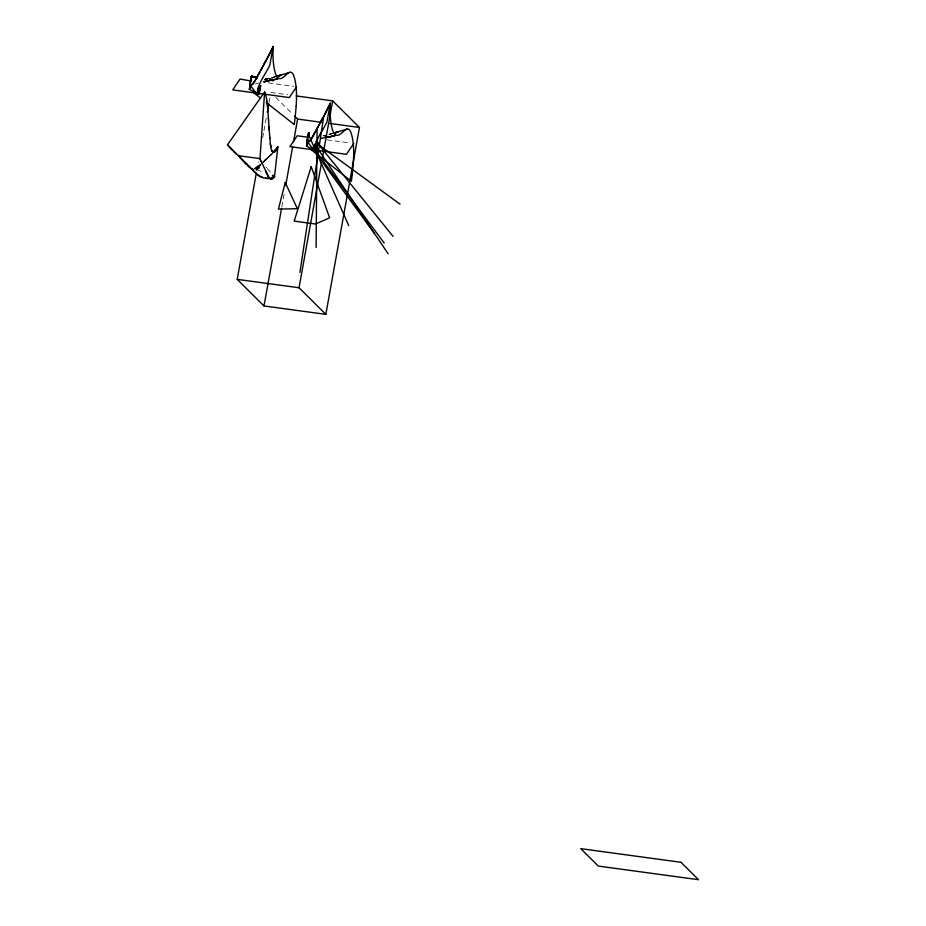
<?xml version="1.0" encoding="UTF-8"?>
<svg xmlns="http://www.w3.org/2000/svg" width="926" height="926" viewBox="0 0 926 926"><rect width="100%" height="100%" fill="white"/><g stroke="black" fill="none" stroke-linecap="round" stroke-linejoin="round"><path stroke-width="0.69" stroke-dasharray="4.63 3.47" d="M256.815 170.338L258.342 161.842M262.683 137.777L263.702 132.105M263.956 130.693L266.248 117.949M269.049 102.381L270.068 96.709M281.84 206.845L284.132 194.101M255.877 169.956A24.4 10.545 -87.6 0 0 256.919 169.666L259.546 166.807M264.778 161.089L271.341 153.936M260.16 165.685L256.224 169.886L260.229 165.742M264.095 161.483L270.994 154.144M264.234 161.599L271.237 154.341M260.461 165.025L255.53 169.99L260.542 165.071M261.445 164.029L271.318 154.086M261.549 164.087L271.584 154.237M260.252 165.083L256.166 169.018L260.16 165.222M264.338 161.136L271.492 154.248M264.188 161.402L272.221 153.751L261.167 163.15M261.618 163.254L272.059 153.728M261.699 163.312L272.279 153.866M253.469 169.678L260.067 164.087M254.534 168.787L259.836 164.307M264.084 160.719L272.568 153.566M272.441 77.576L274.941 76.823M329.598 134.305L332.098 133.552M329.783 134.27L332.48 133.483M271.758 77.68L274.316 76.974M328.915 134.409L332.747 133.344M255.356 83.942L258.342 83.097M271.816 77.691L274.49 76.985M328.973 134.42L331.647 133.714M272.128 77.587L274.709 76.916M329.274 134.316L331.855 133.645M264.477 79.59L269.802 78.212M264.604 79.439L269.825 78.189M323.058 135.856L325.674 135.231M264.709 79.439L270.079 78.201L264.836 79.3M323.209 135.867L325.883 135.242M264.94 79.323L270.346 78.224M265.056 79.196L269.038 78.444M265.149 79.242L269.234 78.548L265.264 79.115M268.332 82.9L293.774 86.349M270.832 92.473L287.697 94.765M326.901 139.814L350.919 143.09M256.919 169.666L263.505 172.34M275.798 97.392L292.662 114.141M265.901 166.923L266.619 167.745M267.336 168.567L272.337 174.331M255.726 169.967A24.504 10.591 -87.6 0 0 257.162 169.574A26.657 11.089 -82.7 0 0 260.854 166.634M260.565 164.203L255.344 168.972L260.646 164.249"/><path stroke-width="1.39" d="M316.113 247.439L317.051 128.668M249.8 84.301L250.564 81.326A81.685 4.943 89.4 0 1 250.136 83.317L250.043 83.745A64.704 3.843 -60.7 0 0 249.927 84.671M306.957 141.03L307.166 139.838L307.2 140.428A64.704 3.843 -60.7 0 0 307.085 141.4M259.974 158.855L264.616 92.056L227.483 144.803L230.435 148.091M296.112 106.629L296.1 106.86A88.676 21.136 -82.3 0 1 295.151 116.931L295.047 117.903A54.68 13.033 -82.3 0 1 294.225 124.512L266.26 102.566M257.231 93.179L257.196 93.688A53.743 1.783 -76.1 0 0 257.196 94.348A49.263 1.493 -78 0 0 257.405 94.464A66.753 2.049 -78.3 0 0 257.706 93.862L257.822 93.572M314.389 149.908L314.342 150.429A53.743 1.783 -76.1 0 0 314.342 151.077A49.263 1.493 -78 0 0 314.562 151.193A66.753 2.049 -78.3 0 0 314.863 150.591L314.979 150.301M352.204 174.632L352.204 174.574A54.68 13.033 -82.3 0 1 351.371 181.253L309.434 148.322M272.649 152.512L277.893 146.794L274.478 176.797A38.973 9.283 -82.3 0 1 273.621 177.746L273.529 177.827A38.834 9.26 -82.3 0 0 274.478 176.797L273.054 175.153M299.908 272.394L323.753 116.468L325.153 113.504M250.471 80.886L251.05 78.641L250.657 79.798M307.617 137.661L308.022 136.272M307.768 137.719L307.941 136.735M250.587 81.129L250.784 80.006M308.728 135.011L308.601 136.562M317.062 146.933L317.826 142.43M307.571 137.928L307.2 139.71M296.123 95.91L332.665 100.876L359.462 127.475L325.836 314.365L264.003 305.95L237.206 279.351L256.305 173.162M267.267 112.289L268.795 103.793M264.003 305.95L281.585 208.269M285.659 185.617L292.535 147.384M293.554 141.724L297.628 119.072L294.653 116.12M325.836 314.365L299.04 287.755L332.665 100.876M307.814 136.539L308.15 135.59M250.772 79.219L250.888 78.583M307.918 135.948L308.37 134.571L310.835 139.328A35.038 6.818 -78.7 0 1 309.203 141.065L308.381 141.539A47.307 5.128 -56 0 1 307.582 141.771L307.606 140.764M251.351 80.365L251.224 81.025A20.638 0.683 -77 0 0 251.467 79.763M251.224 81.025L240.066 79.046L232.75 89.88L289.282 97.566L296.598 86.743M307.964 135.705L308.242 135.138A75.99 4.387 -89.8 0 1 308.717 133.298A38.857 1.389 -82.4 0 1 309.11 132.754A17.756 0.718 -76.2 0 1 309.134 133.205M259.905 90.262L259.014 94.487L249.337 89.313M259.917 90.192L260.669 85.701M256.757 77.784L251.884 75.955A38.857 1.389 -82.4 0 0 251.583 76.499A75.99 4.387 -89.8 0 0 251.096 78.409L251.004 78.039M307.791 139.895L307.756 140.902M317.028 147.118L316.171 151.216L313.138 149.607M307.652 140.544L307.687 141.215M307.721 140.22L307.768 140.821A20.638 0.683 -77 0 0 307.93 140L307.814 140.578M250.483 83.919L250.402 85.099A47.307 5.128 -56 0 0 251.177 84.845L252.046 84.335A35.038 6.818 -78.7 0 0 253.655 82.634L254.222 81.812A37.491 5.44 -72.5 0 0 256.074 78.652L263.621 64.947M307.559 140.995L307.478 142.21M250.286 84.833L250.321 85.47L250.344 84.602M307.444 141.562L306.633 146.134A20.766 0.625 -77.1 0 0 307.629 141.458M249.835 87.82L250.24 85.053M250.194 85.285L250.17 86.245M307.282 143.171L307.108 143.947M249.719 88.306L249.488 89.394A20.766 0.625 -77.1 0 0 250.483 84.729M249.707 88.398L249.87 87.611M307.189 140.474L307.2 140.428A64.727 3.843 -60.7 0 0 307.085 141.446A56.266 4.862 -40.2 0 0 307.663 141.933L374.37 233.387M307.328 139.907L308.948 141.967M307.305 140.023L307.293 140.046A81.685 4.943 89.4 0 0 307.698 138.101M258.076 88.294L258.261 87.623A39.529 8.137 -49.9 0 1 259.303 84.717L259.801 83.583A41.543 8.346 -50.4 0 1 261.41 80.331L262.301 78.687A60.097 7.049 -54.8 0 1 264.327 75.133L265.484 73.177A58.732 16.321 -70.5 0 0 267.382 69.855L269.79 65.26L273.205 46.3L269.767 53.558M315.222 145.035L315.419 144.352A39.529 8.137 -49.9 0 1 316.46 141.446L316.947 140.312A41.543 8.346 -50.4 0 1 318.556 137.06L319.447 135.416A60.097 7.049 -54.8 0 1 321.484 131.862L322.63 129.906A58.732 16.321 -70.5 0 0 324.528 126.596L326.947 121.989L330.35 103.029L327.237 109.395M251.259 76.974L251.444 76.349M308.404 133.714L308.601 133.078M316.981 144.595L317.062 144.34A66.498 2.002 -77.1 0 1 317.537 143.032L317.803 142.419M259.697 88.259L259.917 87.611A66.498 2.002 -77.1 0 1 260.38 86.303L260.657 85.69M259.662 88.352L259.083 90.065M258.967 90.378L258.481 91.778M316.194 146.921L315.708 148.31M258.354 92.137L257.891 93.41M315.488 148.901L315.037 150.139M328.927 106.235L330.142 103.724M330.015 104.001L330.281 103.446L330.2 106.386A69.508 16.564 -82.3 0 0 330.142 109.303L330.131 110.958A35.744 8.519 -82.3 0 0 330.339 117.208A46.636 11.112 -82.3 0 0 330.547 119.477A65.156 15.522 -82.3 0 0 331.276 124.721A46.566 11.1 -82.3 0 0 331.601 126.445A49.298 11.749 -82.3 0 0 332.909 130.96L333.186 131.619A47.261 11.262 -82.3 0 0 335.258 134.617M269.663 53.766L273.135 46.717L273.043 49.657A69.508 16.564 -82.3 0 0 272.985 52.574L272.973 54.229A35.744 8.519 -82.3 0 0 273.193 60.479A46.636 11.112 -82.3 0 0 273.401 62.748A65.156 15.522 -82.3 0 0 274.131 67.992A46.566 11.1 -82.3 0 0 274.455 69.705A49.298 11.749 -82.3 0 0 275.763 74.219L276.029 74.89A47.261 11.262 -82.3 0 0 278.113 77.888A49.645 11.83 -82.3 0 0 280.578 78.594L281.122 78.467A73.108 17.42 -82.3 0 0 283.576 77.032L287.766 73.397A52.84 12.594 -82.3 0 1 290.938 72.286A36.473 8.693 -82.3 0 1 291.516 72.529A31.218 7.443 -82.3 0 1 293.345 74.786L293.6 75.423A56.359 13.427 -82.3 0 1 295.024 80.168L295.151 80.759A51.682 12.316 -82.3 0 1 295.857 84.984L296.135 87.438M326.82 110.495L329.054 105.969M328.788 106.525L328.383 107.347M270.022 52.77L269.501 54.102M326.924 110.287L327.179 109.511M269.732 53.361L269.339 54.426M326.647 110.831L327.005 109.858M269.616 53.592L268.355 56.37M326.647 110.564L326.102 111.93M326.484 111.155L326.762 110.333M269.015 55.074L269.431 53.951M326.589 110.68L325.501 113.099M269.2 54.426L266.607 59.727A68.096 11.228 -65.8 0 1 263.841 64.843L262.845 66.637A45.166 0.729 -60.3 0 0 260.565 70.735L260.056 71.661M326.346 111.155L324.702 114.65M268.239 56.301L265.577 61.382M325.049 113.967L325.385 113.041M259.338 72.934A40.582 2.384 -58.3 0 0 256.433 78.328L256.977 77.298A40.536 2.373 -58.3 0 1 259.338 72.934L260.206 71.383M323.996 115.704L322.723 118.111M314.134 134.027L313.578 135.057A40.582 2.384 -58.3 0 1 316.495 129.663M316.993 128.76L317.41 128.019M320.165 122.764L313.231 135.381A37.491 5.44 -72.5 0 1 311.368 138.553L311.159 138.865M272.267 151.424L271.839 150.672L272.267 151.424A20.129 4.792 -82.3 0 0 272.753 151.933L273.286 152.177A22.976 5.475 -82.3 0 0 274.501 151.899L274.686 151.771A21.842 5.209 -82.3 0 0 275.045 151.47A22.398 5.336 -82.3 0 0 276.237 149.919L276.596 149.317A34.274 8.172 -82.3 0 0 277.893 146.794M254.349 81.963L253.631 82.993A35.234 6.841 -79 0 1 252.161 84.509M311.541 138.634L310.789 139.722A35.234 6.841 -79 0 1 309.319 141.238M254.071 82.379L254.106 82.321A37.642 5.406 -72.6 0 0 256.398 78.386M311.217 139.108L311.263 139.05A37.642 5.406 -72.6 0 0 313.555 135.115M353.744 143.472L346.428 154.306L289.907 146.609L297.223 135.786L308.532 137.326M344.923 130.138L340.733 133.772A73.108 17.42 -82.3 0 1 338.268 135.196L337.735 135.323A49.645 11.83 -82.3 0 1 335.293 134.64M272.256 177.804L272.082 177.861A35.848 20.372 68.4 0 1 271.862 177.931M276.191 76.453L289.942 72.344M337.099 132.059L347.1 129.073M276.666 76.36L280.705 75.191L276.874 76.256M333.823 133.089L337.851 131.92L334.02 132.985M275.832 76.638L281.18 75.226L276.006 76.58M334.321 133.008L338.326 131.955L334.448 132.974M263.748 81.847L271.573 80.018M267.66 80.932L263.829 81.719L277.893 78.976L273.957 79.543M320.975 138.449L324.656 137.708M328.325 136.955L335.038 135.705L331.103 136.272M270.207 79.358L273.031 79.404L270.288 79.312M259.836 158.589L238.491 155.73L238.92 156.158M297.628 119.072L321.519 122.325M329.945 123.471L359.462 127.475M237.206 279.351L299.04 287.755M269.686 80.099L273.517 80.643L269.35 80.03M325.57 136.654L330.663 137.372L325.119 136.562M267.683 178.429A37.92 20.962 60.4 0 1 265.6 178.232L265.82 178.267A37.885 20.939 60.4 0 0 270.473 178.243M265.635 178.232L265.658 178.243A40.779 26.333 -81.5 0 1 261.005 176.854L260.611 176.669A34.181 17.999 -18.4 0 1 256.861 174.157L256.409 173.718M251.559 76.569L257.127 77.923M250.147 84.995L250.078 84.961A56.092 4.85 -40.2 0 1 249.8 84.567M307.305 141.724L307.224 141.701A56.092 4.85 -40.2 0 1 306.946 141.296M256.652 77.715L251.698 76.198L256.699 77.888M262.949 177.607L262.81 177.56A40.894 26.414 -81.5 0 1 260.611 176.669A34.308 18.069 -18.4 0 1 256.56 173.856L255.078 172.375M272.279 175.905L274.478 176.797A35.674 20.268 68.4 0 1 271.549 178.012M306.483 146.042L311.993 148.993M251.687 168.81L251.941 168.96A52.215 22.525 -88 0 0 253.261 169.597A52.145 22.49 -88 0 1 251.641 168.787A51.74 22.317 -88 0 1 249.927 167.583L242.554 160.395M317.618 144.051L400.055 204.171M253.215 92.322L260.669 98.179M249.534 167.259L247.971 165.904M227.483 144.803L241.096 158.334M236.385 154.179L233.884 151.667M246.64 163.89L247.335 164.585M239.869 157.64L242.67 160.522M240.714 157.952L239.348 156.587M247.277 164.527L248.828 166.067M245.54 162.791L246.767 164.018M241.327 158.554L242.589 159.816M242.091 159.33L244.973 162.212M245.772 163.022L245.159 162.409M255.09 172.398L253.55 170.847M245.888 163.914L244.58 162.571M248.631 165.87L249.731 166.981M249.314 166.553L250.055 167.305M252.844 170.129L253.435 170.731M252.08 169.365L252.717 170.002M251.328 168.601L252.266 169.551M251.536 168.81L250.437 167.699M234.046 151.829L230.562 148.229M231.94 149.665L230.18 147.824M316.102 141.377L393.064 236.361M267.591 174.956L267.753 175.315A57.053 13.601 -82.3 0 0 269.049 177.618L269.177 177.78A34.447 8.207 -82.3 0 0 270.693 178.915A34.945 8.322 -82.3 0 0 271.283 178.961M250.055 85.03L257.289 94.556M312.953 147.35L384.221 243.098M314.771 144.155L388.087 253.759M268.297 176.415L268.517 176.808A54.993 13.103 -82.3 0 0 269.177 177.78M268.216 176.276L267.753 175.315M259.928 158.774L261.144 161.321M261.063 161.147L261.502 162.05M262.07 163.254L265.82 171.136M265.75 170.997L266.051 171.634M265.982 171.472L266.294 172.155M266.225 171.993L266.607 172.803M266.387 172.352L266.815 173.255M266.989 173.625L267.545 174.84M267.139 173.949L267.649 175.072M348.743 225.643L310.789 139.722A35.281 6.841 -79 0 1 309.168 141.342A47.758 5.162 -56.1 0 1 308.485 141.724A47.539 5.128 -56.1 0 1 307.663 141.933M269.871 138.043L270.323 143.287A40.258 9.596 -82.3 0 0 270.786 146.597L270.832 146.898A27.479 6.551 -82.3 0 0 271.827 150.753M270.82 146.817L270.832 146.864A40.304 9.607 -82.3 0 1 270.323 143.287M267.938 110.993L266.688 99.58A50.004 11.922 -82.3 0 0 266.19 97.01L266.051 96.385A48.8 11.633 -82.3 0 0 265.241 93.584L265.137 93.318A42.33 10.082 -82.3 0 0 264.616 92.056M353.281 144.167L353.003 141.724A51.682 12.316 -82.3 0 0 352.297 137.488L352.169 136.898A56.359 13.427 -82.3 0 0 350.757 132.152L350.503 131.538A31.218 7.443 -82.3 0 0 348.674 129.27A36.473 8.693 -82.3 0 0 348.083 129.073A52.84 12.594 -82.3 0 0 344.923 130.149M269.894 138.275L269.188 129.432M267.95 111.12L268.424 118.169M269.234 130.034L269.165 129.073M269.177 129.258L269.084 127.962M269.084 128.054L268.586 120.681M269.049 127.603L269.003 126.862M268.598 120.866L268.459 118.806M268.413 118.007L268.482 119.153M266.931 101.177A72.911 17.374 -82.3 0 1 267.348 104.418M276.237 149.919A22.247 5.301 -82.3 0 1 274.686 151.771M271.457 178.95A37.237 8.878 -82.3 0 0 272.244 178.718L272.603 178.533A36.6 8.728 -82.3 0 0 273.378 177.954L273.471 177.873A36.716 8.751 -82.3 0 1 272.603 178.533A36.809 8.774 -82.3 0 1 270.774 178.938A33.741 8.045 -82.3 0 1 270.288 178.753L269.755 178.405A34.945 8.322 -82.3 0 1 269.2 177.85M265.588 60.838A68.385 11.76 -65.9 0 1 263.667 64.357M251.004 77.599A75.573 4.26 -89.4 0 1 251.259 76.638M251.432 76.742A38.927 1.354 -82 0 1 251.687 76.036M251.583 77.147A17.814 0.729 -76.7 0 1 251.305 78.895M251.189 80.053A20.638 0.637 -77.1 0 1 250.853 81.789M250.147 85.505A20.8 0.625 -77.1 0 1 249.314 89.382M253.631 82.993A35.281 6.841 -79 0 1 252.011 84.613A47.758 5.162 -56.1 0 1 251.328 84.995A47.539 5.128 -56.1 0 1 250.506 85.204A56.266 4.862 -40.2 0 1 249.939 84.717A64.727 3.843 -60.7 0 1 250.043 83.745M251.976 76.476A17.756 0.718 -76.2 0 0 251.953 76.013A17.594 0.718 -76.2 0 1 251.86 77.46M257.243 93.04A73.05 2.419 -76.1 0 1 257.428 91.581L257.555 90.748A57.979 8.334 -57.7 0 1 258.065 88.34M296.146 87.843A40.651 9.688 -82.3 0 1 296.146 106.386M322.734 117.567A68.385 11.76 -65.9 0 1 320.824 121.098M308.15 134.328A75.573 4.26 -89.4 0 1 308.404 133.367M308.59 133.483A38.927 1.354 -82 0 1 308.833 132.765M308.74 133.876A17.814 0.729 -76.7 0 1 308.277 136.643A20.638 0.637 -77.1 0 1 308.219 137.453M307.293 142.234A20.8 0.625 -77.1 0 1 306.46 146.111M323.753 116.468A68.096 11.228 -65.8 0 1 320.998 121.584L320.002 123.378A45.166 0.729 -60.3 0 0 317.352 128.112M309.11 132.742A17.594 0.718 -76.2 0 1 309.076 133.795M308.821 135.358A20.638 0.683 -77 0 1 308.624 136.504M314.4 149.769A73.05 2.419 -76.1 0 1 314.585 148.31L314.701 147.477A57.979 8.334 -57.7 0 1 315.222 145.069M353.304 144.572A40.651 9.688 -82.3 0 1 353.304 163.126M353.246 163.589A88.676 21.136 -82.3 0 1 352.308 173.66M285.22 182.48L278.437 209.137L297.362 208.697L285.22 182.48M311.194 166.703L294.202 221.106L315.535 224.011L329.633 217.784L311.194 166.703M680.992 862.303L580.752 848.667L598.277 866.065L698.517 879.7L680.992 862.303"/></g></svg>
